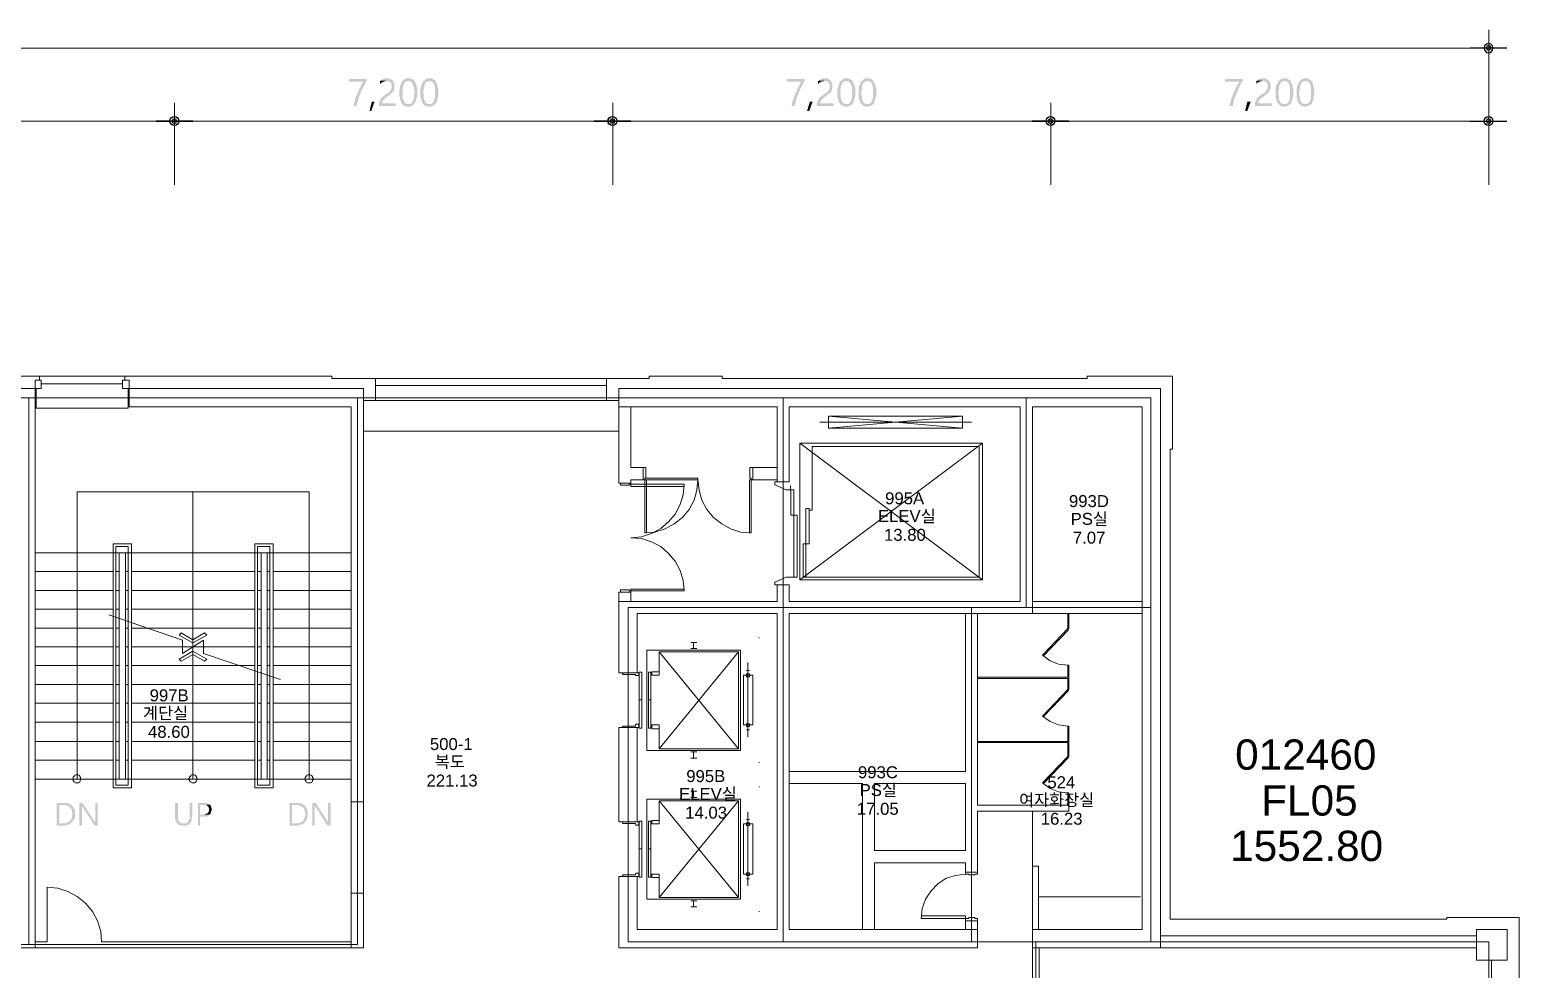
# Model space of a CAD drawing. Header units: millimetres. Extents: x -750 to 90970, y 12592 to 66109.
# Drawn here: x 66490 to 90970, y 28062 to 43513 of the extents above; entities that cross this region are included whole.
import ezdxf

# ---------------------------------------------------------------- set-up
doc = ezdxf.new("R2010")
doc.units = ezdxf.units.MM
for name, color, linetype in [('PDF_문자', 7, 'Continuous'), ('PDF_솔리드 채우기', 7, 'Continuous'), ('PDF_형상', 7, 'Continuous')]:
    doc.layers.add(name, color=color, linetype=linetype)
doc.styles.add('PDF 맑은고딕', font='Arial.ttf')

msp = doc.modelspace()

# ---------------------------------------------------------------- hatches: boundary and pattern name
at = {"layer": 'PDF_솔리드 채우기', "transparency": 33554559}
for points in [[(72028, 42703), (71737, 42703), (71737, 42658), (71974, 42658), (71974, 42658), (71965, 42648), (71955, 42639), (71946, 42621), (71946, 42612), (71937, 42603), (71928, 42585), (71928, 42576), (71919, 42567), (71910, 42557), (71910, 42548), (71901, 42530), (71901, 42521), (71892, 42512), (71892, 42503), (71892, 42503), (71883, 42485), (71874, 42476), (71874, 42466), (71864, 42448), (71864, 42439), (71855, 42430), (71855, 42412), (71846, 42403), (71846, 42394), (71846, 42385), (71837, 42366), (71837, 42366), (71837, 42348), (71828, 42339), (71828, 42330), (71819, 42312), (71819, 42303), (71819, 42293), (71819, 42275), (71810, 42266), (71810, 42257), (71864, 42257), (71864, 42266), (71864, 42275), (71864, 42284), (71874, 42293), (71874, 42303), (71874, 42321), (71874, 42330), (71883, 42339), (71883, 42357), (71892, 42366), (71892, 42375), (71892, 42394), (71901, 42403), (71901, 42421), (71910, 42430), (71910, 42439), (71919, 42448), (71919, 42457), (71928, 42466), (71928, 42485), (71937, 42494), (71937, 42503), (71946, 42512), (71946, 42521), (71955, 42539), (71955, 42548), (71965, 42557), (71974, 42567), (71974, 42585), (71983, 42594), (71992, 42603), (71992, 42612), (72001, 42630), (72010, 42639), (72010, 42648), (72019, 42667), (72028, 42676)], [(72356, 42712), (72356, 42712), (72347, 42712), (72329, 42712), (72320, 42712), (72310, 42703), (72292, 42703), (72283, 42694), (72274, 42694), (72265, 42685), (72256, 42676), (72356, 42676), (72365, 42676), (72374, 42667), (72383, 42667), (72401, 42658), (72411, 42658), (72420, 42648), (72420, 42639), (72429, 42630), (72438, 42621), (72438, 42612), (72438, 42603), (72438, 42585), (72438, 42576), (72438, 42557), (72438, 42548), (72429, 42539), (72429, 42530), (72420, 42521), (72420, 42512), (72411, 42503), (72401, 42494), (72392, 42485), (72383, 42476), (72374, 42466), (72365, 42466), (72347, 42457), (72338, 42448), (72329, 42439), (72320, 42430), (72301, 42421), (72292, 42412), (72283, 42403), (72283, 42403), (72274, 42394), (72265, 42385), (72256, 42375), (72247, 42357), (72247, 42348), (72238, 42339), (72238, 42339), (72238, 42330), (72228, 42321), (72228, 42303), (72228, 42293), (72228, 42275), (72228, 42257), (72502, 42257), (72502, 42303), (72283, 42303), (72283, 42303), (72283, 42321), (72283, 42330), (72292, 42339), (72292, 42348), (72301, 42357), (72310, 42366), (72320, 42375), (72320, 42375), (72329, 42385), (72329, 42385), (72338, 42394), (72347, 42403), (72365, 42412), (72374, 42421), (72392, 42430), (72401, 42439), (72411, 42448), (72420, 42457), (72429, 42466), (72438, 42466), (72447, 42476), (72456, 42485), (72456, 42494), (72465, 42503), (72465, 42503), (72474, 42521), (72474, 42530), (72483, 42539), (72483, 42548), (72483, 42567), (72483, 42576), (72483, 42594), (72483, 42594), (72483, 42603), (72483, 42621), (72483, 42630), (72474, 42639), (72474, 42648), (72465, 42658), (72465, 42667), (72456, 42676), (72447, 42685), (72438, 42685), (72429, 42694), (72420, 42703), (72411, 42703), (72401, 42712), (72383, 42712), (72374, 42712)], [(72256, 42676), (72247, 42667), (72247, 42621), (72247, 42621), (72256, 42630), (72265, 42639), (72274, 42648), (72283, 42648), (72301, 42658), (72301, 42658), (72320, 42667), (72329, 42667), (72338, 42667), (72356, 42676)], [(72620, 42676), (72611, 42667), (72602, 42648), (72602, 42648), (72602, 42639), (72593, 42630), (72593, 42621), (72583, 42612), (72583, 42603), (72583, 42594), (72574, 42585), (72574, 42567), (72574, 42557), (72574, 42548), (72565, 42530), (72565, 42512), (72565, 42503), (72565, 42485), (72565, 42476), (72565, 42457), (72565, 42448), (72565, 42430), (72565, 42421), (72574, 42403), (72574, 42394), (72574, 42375), (72574, 42366), (72583, 42357), (72583, 42348), (72593, 42330), (72593, 42321), (72602, 42312), (72602, 42303), (72602, 42303), (72611, 42293), (72620, 42284), (72629, 42275), (72638, 42266), (72647, 42257), (72656, 42257), (72675, 42257), (72684, 42248), (72693, 42248), (72711, 42248), (72711, 42248), (72720, 42248), (72729, 42248), (72747, 42257), (72756, 42257), (72766, 42257), (72775, 42266), (72784, 42275), (72793, 42284), (72802, 42284), (72711, 42293), (72711, 42293), (72702, 42293), (72693, 42293), (72684, 42293), (72675, 42303), (72665, 42303), (72656, 42312), (72656, 42312), (72647, 42321), (72647, 42330), (72638, 42339), (72638, 42348), (72629, 42357), (72629, 42366), (72620, 42385), (72620, 42394), (72620, 42412), (72620, 42421), (72620, 42439), (72620, 42457), (72620, 42476), (72620, 42485), (72620, 42503), (72620, 42521), (72620, 42530), (72620, 42548), (72620, 42567), (72629, 42576), (72629, 42585), (72629, 42603), (72638, 42612), (72638, 42621), (72647, 42630), (72647, 42639), (72656, 42648), (72656, 42648), (72665, 42658), (72675, 42658), (72684, 42667), (72693, 42667), (72693, 42667), (72702, 42667), (72711, 42676)], [(72720, 42712), (72711, 42712), (72702, 42712), (72693, 42712), (72675, 42712), (72665, 42703), (72656, 42703), (72647, 42694), (72638, 42685), (72629, 42676), (72620, 42676), (72711, 42676), (72711, 42676), (72720, 42667), (72729, 42667), (72738, 42667), (72747, 42667), (72756, 42658), (72756, 42658), (72766, 42648), (72775, 42639), (72775, 42639), (72784, 42630), (72784, 42621), (72793, 42603), (72793, 42594), (72793, 42585), (72802, 42576), (72802, 42557), (72802, 42539), (72802, 42530), (72811, 42512), (72811, 42494), (72811, 42476), (72811, 42466), (72811, 42448), (72802, 42430), (72802, 42412), (72802, 42403), (72802, 42385), (72802, 42375), (72793, 42366), (72793, 42348), (72784, 42339), (72784, 42330), (72775, 42321), (72775, 42321), (72766, 42312), (72756, 42303), (72756, 42303), (72747, 42293), (72738, 42293), (72729, 42293), (72720, 42293), (72711, 42293), (72802, 42284), (72811, 42293), (72820, 42312), (72820, 42312), (72829, 42321), (72829, 42330), (72838, 42339), (72838, 42348), (72838, 42366), (72847, 42375), (72847, 42385), (72847, 42394), (72857, 42412), (72857, 42421), (72857, 42439), (72857, 42448), (72857, 42466), (72857, 42485), (72857, 42494), (72857, 42512), (72857, 42530), (72857, 42548), (72857, 42557), (72847, 42576), (72847, 42585), (72847, 42594), (72838, 42612), (72838, 42621), (72838, 42630), (72829, 42639), (72829, 42648), (72820, 42658), (72811, 42667), (72811, 42676), (72802, 42685), (72793, 42685), (72784, 42694), (72784, 42694), (72775, 42703), (72766, 42703), (72756, 42712), (72747, 42712), (72738, 42712), (72729, 42712)], [(72966, 42676), (72957, 42667), (72948, 42648), (72948, 42648), (72948, 42639), (72938, 42630), (72938, 42621), (72929, 42612), (72929, 42603), (72920, 42594), (72920, 42585), (72920, 42567), (72920, 42557), (72911, 42548), (72911, 42530), (72911, 42512), (72911, 42503), (72911, 42485), (72911, 42476), (72911, 42457), (72911, 42448), (72911, 42430), (72911, 42421), (72911, 42403), (72920, 42394), (72920, 42375), (72920, 42366), (72929, 42357), (72929, 42348), (72929, 42330), (72938, 42321), (72938, 42312), (72948, 42303), (72948, 42303), (72957, 42293), (72966, 42284), (72975, 42275), (72984, 42266), (72993, 42257), (73002, 42257), (73011, 42257), (73030, 42248), (73039, 42248), (73048, 42248), (73057, 42248), (73066, 42248), (73075, 42248), (73093, 42257), (73102, 42257), (73111, 42257), (73121, 42266), (73130, 42275), (73139, 42284), (73148, 42284), (73057, 42293), (73048, 42293), (73048, 42293), (73039, 42293), (73030, 42293), (73020, 42303), (73011, 42303), (73002, 42312), (73002, 42312), (72993, 42321), (72984, 42330), (72984, 42339), (72975, 42348), (72975, 42357), (72975, 42366), (72966, 42385), (72966, 42394), (72966, 42412), (72966, 42421), (72966, 42439), (72957, 42457), (72957, 42476), (72957, 42485), (72957, 42503), (72966, 42521), (72966, 42530), (72966, 42548), (72966, 42567), (72966, 42576), (72975, 42585), (72975, 42603), (72984, 42612), (72984, 42621), (72993, 42630), (72993, 42639), (73002, 42648), (73002, 42648), (73011, 42658), (73020, 42658), (73030, 42667), (73030, 42667), (73039, 42667), (73048, 42667), (73057, 42676)], [(73066, 42712), (73057, 42712), (73048, 42712), (73039, 42712), (73020, 42712), (73011, 42703), (73002, 42703), (72993, 42694), (72984, 42685), (72975, 42676), (72966, 42676), (73057, 42676), (73057, 42676), (73066, 42667), (73075, 42667), (73084, 42667), (73093, 42667), (73102, 42658), (73102, 42658), (73111, 42648), (73121, 42639), (73121, 42639), (73130, 42630), (73130, 42621), (73139, 42603), (73139, 42594), (73139, 42585), (73148, 42576), (73148, 42557), (73148, 42539), (73148, 42530), (73148, 42512), (73148, 42494), (73157, 42476), (73148, 42466), (73148, 42448), (73148, 42430), (73148, 42412), (73148, 42403), (73148, 42385), (73139, 42375), (73139, 42366), (73139, 42348), (73130, 42339), (73130, 42330), (73121, 42321), (73121, 42321), (73111, 42312), (73102, 42303), (73093, 42303), (73093, 42293), (73084, 42293), (73075, 42293), (73066, 42293), (73057, 42293), (73148, 42284), (73157, 42293), (73166, 42312), (73166, 42312), (73175, 42321), (73175, 42330), (73184, 42339), (73184, 42348), (73184, 42366), (73193, 42375), (73193, 42385), (73193, 42394), (73193, 42412), (73202, 42421), (73202, 42439), (73202, 42448), (73202, 42466), (73202, 42485), (73202, 42494), (73202, 42512), (73202, 42530), (73202, 42548), (73193, 42557), (73193, 42576), (73193, 42585), (73193, 42594), (73184, 42612), (73184, 42621), (73175, 42630), (73175, 42639), (73166, 42648), (73166, 42658), (73157, 42667), (73157, 42676), (73148, 42685), (73139, 42685), (73130, 42694), (73130, 42694), (73121, 42703), (73111, 42703), (73102, 42712), (73093, 42712), (73084, 42712), (73075, 42712)], [(79228, 42703), (78937, 42703), (78937, 42658), (79165, 42658), (79165, 42658), (79165, 42648), (79155, 42639), (79146, 42621), (79146, 42612), (79137, 42603), (79128, 42585), (79128, 42576), (79119, 42567), (79110, 42557), (79110, 42548), (79101, 42530), (79101, 42521), (79092, 42512), (79092, 42503), (79092, 42503), (79083, 42485), (79074, 42476), (79074, 42466), (79064, 42448), (79064, 42439), (79055, 42430), (79055, 42412), (79046, 42403), (79046, 42394), (79037, 42385), (79037, 42366), (79037, 42366), (79028, 42348), (79028, 42339), (79028, 42330), (79019, 42312), (79019, 42303), (79019, 42293), (79010, 42275), (79010, 42266), (79010, 42257), (79064, 42257), (79064, 42266), (79064, 42275), (79064, 42284), (79074, 42293), (79074, 42303), (79074, 42321), (79074, 42330), (79083, 42339), (79083, 42357), (79083, 42366), (79092, 42375), (79092, 42394), (79101, 42403), (79101, 42421), (79110, 42430), (79110, 42439), (79119, 42448), (79119, 42457), (79128, 42466), (79128, 42485), (79137, 42494), (79137, 42503), (79146, 42512), (79146, 42521), (79155, 42539), (79155, 42548), (79165, 42557), (79174, 42567), (79174, 42585), (79183, 42594), (79183, 42603), (79192, 42612), (79201, 42630), (79210, 42639), (79210, 42648), (79219, 42667), (79228, 42676)], [(79556, 42712), (79556, 42712), (79547, 42712), (79529, 42712), (79520, 42712), (79510, 42703), (79492, 42703), (79483, 42694), (79474, 42694), (79465, 42685), (79456, 42676), (79556, 42676), (79565, 42676), (79574, 42667), (79583, 42667), (79601, 42658), (79611, 42658), (79620, 42648), (79620, 42639), (79629, 42630), (79629, 42621), (79638, 42612), (79638, 42603), (79638, 42585), (79638, 42576), (79638, 42557), (79638, 42548), (79629, 42539), (79629, 42530), (79620, 42521), (79620, 42512), (79611, 42503), (79601, 42494), (79592, 42485), (79583, 42476), (79574, 42466), (79565, 42466), (79547, 42457), (79538, 42448), (79529, 42439), (79510, 42430), (79501, 42421), (79492, 42412), (79483, 42403), (79483, 42403), (79474, 42394), (79465, 42385), (79456, 42375), (79447, 42357), (79447, 42348), (79438, 42339), (79438, 42339), (79438, 42330), (79428, 42321), (79428, 42303), (79428, 42293), (79428, 42275), (79428, 42257), (79702, 42257), (79702, 42303), (79483, 42303), (79483, 42303), (79483, 42321), (79483, 42330), (79492, 42339), (79492, 42348), (79501, 42357), (79510, 42366), (79520, 42375), (79520, 42375), (79520, 42385), (79529, 42385), (79538, 42394), (79547, 42403), (79565, 42412), (79574, 42421), (79583, 42430), (79592, 42439), (79611, 42448), (79620, 42457), (79629, 42466), (79638, 42466), (79647, 42476), (79656, 42485), (79656, 42494), (79665, 42503), (79665, 42503), (79674, 42521), (79674, 42530), (79683, 42539), (79683, 42548), (79683, 42567), (79683, 42576), (79683, 42594), (79683, 42594), (79683, 42603), (79683, 42621), (79683, 42630), (79674, 42639), (79674, 42648), (79665, 42658), (79656, 42667), (79656, 42676), (79647, 42685), (79638, 42685), (79629, 42694), (79620, 42703), (79611, 42703), (79601, 42712), (79583, 42712), (79574, 42712)], [(79456, 42676), (79447, 42667), (79447, 42621), (79447, 42621), (79456, 42630), (79465, 42639), (79474, 42648), (79483, 42648), (79492, 42658), (79501, 42658), (79520, 42667), (79529, 42667), (79538, 42667), (79556, 42676)], [(79820, 42676), (79811, 42667), (79802, 42648), (79802, 42648), (79802, 42639), (79793, 42630), (79793, 42621), (79783, 42612), (79783, 42603), (79783, 42594), (79774, 42585), (79774, 42567), (79774, 42557), (79765, 42548), (79765, 42530), (79765, 42512), (79765, 42503), (79765, 42485), (79765, 42476), (79765, 42457), (79765, 42448), (79765, 42430), (79765, 42421), (79765, 42403), (79774, 42394), (79774, 42375), (79774, 42366), (79783, 42357), (79783, 42348), (79783, 42330), (79793, 42321), (79793, 42312), (79802, 42303), (79802, 42303), (79811, 42293), (79820, 42284), (79829, 42275), (79838, 42266), (79847, 42257), (79856, 42257), (79865, 42257), (79884, 42248), (79893, 42248), (79902, 42248), (79911, 42248), (79920, 42248), (79929, 42248), (79947, 42257), (79956, 42257), (79966, 42257), (79975, 42266), (79984, 42275), (79993, 42284), (80002, 42284), (79911, 42293), (79911, 42293), (79902, 42293), (79893, 42293), (79884, 42293), (79875, 42303), (79865, 42303), (79856, 42312), (79856, 42312), (79847, 42321), (79847, 42330), (79838, 42339), (79829, 42348), (79829, 42357), (79829, 42366), (79820, 42385), (79820, 42394), (79820, 42412), (79820, 42421), (79820, 42439), (79811, 42457), (79811, 42476), (79811, 42485), (79820, 42503), (79820, 42521), (79820, 42530), (79820, 42548), (79820, 42567), (79820, 42576), (79829, 42585), (79829, 42603), (79838, 42612), (79838, 42621), (79847, 42630), (79847, 42639), (79856, 42648), (79856, 42648), (79865, 42658), (79875, 42658), (79884, 42667), (79893, 42667), (79893, 42667), (79902, 42667), (79911, 42676)], [(79920, 42712), (79911, 42712), (79902, 42712), (79893, 42712), (79875, 42712), (79865, 42703), (79856, 42703), (79847, 42694), (79838, 42685), (79829, 42676), (79820, 42676), (79911, 42676), (79911, 42676), (79920, 42667), (79929, 42667), (79938, 42667), (79947, 42667), (79956, 42658), (79956, 42658), (79966, 42648), (79975, 42639), (79975, 42639), (79984, 42630), (79984, 42621), (79993, 42603), (79993, 42594), (79993, 42585), (80002, 42576), (80002, 42557), (80002, 42539), (80002, 42530), (80002, 42512), (80011, 42494), (80011, 42476), (80011, 42466), (80002, 42448), (80002, 42430), (80002, 42412), (80002, 42403), (80002, 42385), (79993, 42375), (79993, 42366), (79993, 42348), (79984, 42339), (79984, 42330), (79975, 42321), (79975, 42321), (79966, 42312), (79956, 42303), (79956, 42303), (79947, 42293), (79938, 42293), (79929, 42293), (79920, 42293), (79911, 42293), (80002, 42284), (80011, 42293), (80020, 42312), (80020, 42312), (80029, 42321), (80029, 42330), (80038, 42339), (80038, 42348), (80038, 42366), (80047, 42375), (80047, 42385), (80047, 42394), (80047, 42412), (80057, 42421), (80057, 42439), (80057, 42448), (80057, 42466), (80057, 42485), (80057, 42494), (80057, 42512), (80057, 42530), (80057, 42548), (80047, 42557), (80047, 42576), (80047, 42585), (80047, 42594), (80038, 42612), (80038, 42621), (80029, 42630), (80029, 42639), (80020, 42648), (80020, 42658), (80011, 42667), (80011, 42676), (80002, 42685), (79993, 42685), (79984, 42694), (79984, 42694), (79975, 42703), (79966, 42703), (79956, 42712), (79947, 42712), (79938, 42712), (79929, 42712)], [(80166, 42676), (80157, 42667), (80148, 42648), (80148, 42648), (80148, 42639), (80138, 42630), (80138, 42621), (80129, 42612), (80129, 42603), (80120, 42594), (80120, 42585), (80120, 42567), (80120, 42557), (80111, 42548), (80111, 42530), (80111, 42512), (80111, 42503), (80111, 42485), (80111, 42476), (80111, 42457), (80111, 42448), (80111, 42430), (80111, 42421), (80111, 42403), (80120, 42394), (80120, 42375), (80120, 42366), (80129, 42357), (80129, 42348), (80129, 42330), (80138, 42321), (80138, 42312), (80148, 42303), (80148, 42303), (80157, 42293), (80166, 42284), (80175, 42275), (80184, 42266), (80193, 42257), (80202, 42257), (80211, 42257), (80230, 42248), (80239, 42248), (80248, 42248), (80248, 42248), (80266, 42248), (80275, 42248), (80284, 42257), (80302, 42257), (80311, 42257), (80321, 42266), (80330, 42275), (80339, 42284), (80348, 42284), (80257, 42293), (80248, 42293), (80239, 42293), (80230, 42293), (80230, 42293), (80220, 42303), (80211, 42303), (80202, 42312), (80202, 42312), (80193, 42321), (80184, 42330), (80184, 42339), (80175, 42348), (80175, 42357), (80175, 42366), (80166, 42385), (80166, 42394), (80166, 42412), (80166, 42421), (80157, 42439), (80157, 42457), (80157, 42476), (80157, 42485), (80157, 42503), (80157, 42521), (80166, 42530), (80166, 42548), (80166, 42567), (80166, 42576), (80175, 42585), (80175, 42603), (80175, 42612), (80184, 42621), (80184, 42630), (80193, 42639), (80202, 42648), (80202, 42648), (80211, 42658), (80220, 42658), (80230, 42667), (80230, 42667), (80239, 42667), (80248, 42667), (80257, 42676)], [(80257, 42712), (80257, 42712), (80248, 42712), (80239, 42712), (80220, 42712), (80211, 42703), (80202, 42703), (80193, 42694), (80184, 42685), (80175, 42676), (80166, 42676), (80257, 42676), (80257, 42676), (80266, 42667), (80275, 42667), (80284, 42667), (80293, 42667), (80302, 42658), (80302, 42658), (80311, 42648), (80321, 42639), (80321, 42639), (80330, 42630), (80330, 42621), (80339, 42603), (80339, 42594), (80339, 42585), (80348, 42576), (80348, 42557), (80348, 42539), (80348, 42530), (80348, 42512), (80348, 42494), (80348, 42476), (80348, 42466), (80348, 42448), (80348, 42430), (80348, 42412), (80348, 42403), (80348, 42385), (80339, 42375), (80339, 42366), (80339, 42348), (80330, 42339), (80330, 42330), (80321, 42321), (80311, 42321), (80311, 42312), (80302, 42303), (80293, 42303), (80293, 42293), (80284, 42293), (80275, 42293), (80266, 42293), (80257, 42293), (80348, 42284), (80357, 42293), (80366, 42312), (80366, 42312), (80366, 42321), (80375, 42330), (80375, 42339), (80384, 42348), (80384, 42366), (80393, 42375), (80393, 42385), (80393, 42394), (80393, 42412), (80402, 42421), (80402, 42439), (80402, 42448), (80402, 42466), (80402, 42485), (80402, 42494), (80402, 42512), (80402, 42530), (80402, 42548), (80393, 42557), (80393, 42576), (80393, 42585), (80393, 42594), (80384, 42612), (80384, 42621), (80375, 42630), (80375, 42639), (80366, 42648), (80366, 42658), (80357, 42667), (80348, 42676), (80348, 42685), (80339, 42685), (80330, 42694), (80321, 42694), (80321, 42703), (80311, 42703), (80302, 42712), (80293, 42712), (80284, 42712), (80275, 42712)], [(86428, 42703), (86137, 42703), (86137, 42658), (86365, 42658), (86365, 42658), (86365, 42648), (86355, 42639), (86346, 42621), (86337, 42612), (86337, 42603), (86328, 42585), (86328, 42576), (86319, 42567), (86310, 42557), (86310, 42548), (86301, 42530), (86301, 42521), (86292, 42512), (86292, 42503), (86283, 42503), (86283, 42485), (86274, 42476), (86274, 42466), (86264, 42448), (86264, 42439), (86255, 42430), (86255, 42412), (86246, 42403), (86246, 42394), (86237, 42385), (86237, 42366), (86237, 42366), (86228, 42348), (86228, 42339), (86228, 42330), (86219, 42312), (86219, 42303), (86219, 42293), (86210, 42275), (86210, 42266), (86210, 42257), (86264, 42257), (86264, 42266), (86264, 42275), (86264, 42284), (86264, 42293), (86274, 42303), (86274, 42321), (86274, 42330), (86283, 42339), (86283, 42357), (86283, 42366), (86292, 42375), (86292, 42394), (86301, 42403), (86301, 42421), (86310, 42430), (86310, 42439), (86319, 42448), (86319, 42457), (86328, 42466), (86328, 42485), (86337, 42494), (86337, 42503), (86346, 42512), (86346, 42521), (86355, 42539), (86355, 42548), (86365, 42557), (86365, 42567), (86374, 42585), (86383, 42594), (86383, 42603), (86392, 42612), (86401, 42630), (86401, 42639), (86410, 42648), (86419, 42667), (86428, 42676)], [(86756, 42712), (86756, 42712), (86747, 42712), (86729, 42712), (86720, 42712), (86701, 42703), (86692, 42703), (86683, 42694), (86674, 42694), (86665, 42685), (86656, 42676), (86756, 42676), (86765, 42676), (86774, 42667), (86783, 42667), (86792, 42658), (86811, 42658), (86820, 42648), (86820, 42639), (86829, 42630), (86829, 42621), (86838, 42612), (86838, 42603), (86838, 42585), (86838, 42576), (86838, 42557), (86838, 42548), (86829, 42539), (86829, 42530), (86820, 42521), (86811, 42512), (86811, 42503), (86801, 42494), (86792, 42485), (86783, 42476), (86774, 42466), (86765, 42466), (86747, 42457), (86738, 42448), (86729, 42439), (86710, 42430), (86701, 42421), (86692, 42412), (86683, 42403), (86683, 42403), (86674, 42394), (86665, 42385), (86656, 42375), (86647, 42357), (86647, 42348), (86638, 42339), (86638, 42339), (86638, 42330), (86629, 42321), (86629, 42303), (86629, 42293), (86629, 42275), (86629, 42257), (86902, 42257), (86902, 42303), (86683, 42303), (86683, 42303), (86683, 42321), (86683, 42330), (86683, 42339), (86692, 42348), (86701, 42357), (86701, 42366), (86720, 42375), (86720, 42375), (86720, 42385), (86729, 42385), (86738, 42394), (86747, 42403), (86765, 42412), (86774, 42421), (86783, 42430), (86792, 42439), (86811, 42448), (86820, 42457), (86829, 42466), (86838, 42466), (86847, 42476), (86856, 42485), (86856, 42494), (86865, 42503), (86865, 42503), (86874, 42521), (86874, 42530), (86883, 42539), (86883, 42548), (86883, 42567), (86883, 42576), (86883, 42594), (86883, 42594), (86883, 42603), (86883, 42621), (86883, 42630), (86874, 42639), (86874, 42648), (86865, 42658), (86856, 42667), (86847, 42676), (86847, 42685), (86838, 42685), (86829, 42694), (86820, 42703), (86811, 42703), (86801, 42712), (86783, 42712), (86774, 42712)], [(86656, 42676), (86647, 42667), (86647, 42621), (86647, 42621), (86656, 42630), (86665, 42639), (86674, 42648), (86683, 42648), (86692, 42658), (86701, 42658), (86720, 42667), (86729, 42667), (86738, 42667), (86756, 42676)], [(87020, 42676), (87011, 42667), (87002, 42648), (87002, 42648), (87002, 42639), (86993, 42630), (86993, 42621), (86983, 42612), (86983, 42603), (86974, 42594), (86974, 42585), (86974, 42567), (86974, 42557), (86965, 42548), (86965, 42530), (86965, 42512), (86965, 42503), (86965, 42485), (86965, 42476), (86965, 42457), (86965, 42448), (86965, 42430), (86965, 42421), (86965, 42403), (86974, 42394), (86974, 42375), (86974, 42366), (86983, 42357), (86983, 42348), (86983, 42330), (86993, 42321), (86993, 42312), (87002, 42303), (87002, 42303), (87011, 42293), (87020, 42284), (87029, 42275), (87038, 42266), (87047, 42257), (87056, 42257), (87065, 42257), (87084, 42248), (87093, 42248), (87102, 42248), (87102, 42248), (87120, 42248), (87129, 42248), (87147, 42257), (87156, 42257), (87166, 42257), (87175, 42266), (87184, 42275), (87193, 42284), (87202, 42284), (87111, 42293), (87102, 42293), (87093, 42293), (87093, 42293), (87084, 42293), (87075, 42303), (87065, 42303), (87056, 42312), (87056, 42312), (87047, 42321), (87038, 42330), (87038, 42339), (87029, 42348), (87029, 42357), (87029, 42366), (87020, 42385), (87020, 42394), (87020, 42412), (87020, 42421), (87011, 42439), (87011, 42457), (87011, 42476), (87011, 42485), (87011, 42503), (87020, 42521), (87020, 42530), (87020, 42548), (87020, 42567), (87020, 42576), (87029, 42585), (87029, 42603), (87038, 42612), (87038, 42621), (87047, 42630), (87047, 42639), (87056, 42648), (87056, 42648), (87065, 42658), (87075, 42658), (87084, 42667), (87084, 42667), (87093, 42667), (87102, 42667), (87111, 42676)], [(87111, 42712), (87111, 42712), (87102, 42712), (87093, 42712), (87075, 42712), (87065, 42703), (87056, 42703), (87047, 42694), (87038, 42685), (87029, 42676), (87020, 42676), (87111, 42676), (87111, 42676), (87120, 42667), (87129, 42667), (87138, 42667), (87147, 42667), (87156, 42658), (87156, 42658), (87166, 42648), (87175, 42639), (87175, 42639), (87184, 42630), (87184, 42621), (87193, 42603), (87193, 42594), (87193, 42585), (87202, 42576), (87202, 42557), (87202, 42539), (87202, 42530), (87202, 42512), (87202, 42494), (87202, 42476), (87202, 42466), (87202, 42448), (87202, 42430), (87202, 42412), (87202, 42403), (87202, 42385), (87193, 42375), (87193, 42366), (87193, 42348), (87184, 42339), (87184, 42330), (87175, 42321), (87175, 42321), (87166, 42312), (87156, 42303), (87147, 42303), (87147, 42293), (87138, 42293), (87129, 42293), (87120, 42293), (87111, 42293), (87202, 42284), (87211, 42293), (87220, 42312), (87220, 42312), (87229, 42321), (87229, 42330), (87229, 42339), (87238, 42348), (87238, 42366), (87247, 42375), (87247, 42385), (87247, 42394), (87247, 42412), (87257, 42421), (87257, 42439), (87257, 42448), (87257, 42466), (87257, 42485), (87257, 42494), (87257, 42512), (87257, 42530), (87257, 42548), (87247, 42557), (87247, 42576), (87247, 42585), (87247, 42594), (87238, 42612), (87238, 42621), (87229, 42630), (87229, 42639), (87220, 42648), (87220, 42658), (87211, 42667), (87211, 42676), (87202, 42685), (87193, 42685), (87184, 42694), (87175, 42694), (87175, 42703), (87166, 42703), (87156, 42712), (87147, 42712), (87138, 42712), (87129, 42712)], [(87366, 42676), (87357, 42667), (87348, 42648), (87348, 42648), (87338, 42639), (87338, 42630), (87338, 42621), (87329, 42612), (87329, 42603), (87320, 42594), (87320, 42585), (87320, 42567), (87311, 42557), (87311, 42548), (87311, 42530), (87311, 42512), (87311, 42503), (87311, 42485), (87311, 42476), (87311, 42457), (87311, 42448), (87311, 42430), (87311, 42421), (87311, 42403), (87320, 42394), (87320, 42375), (87320, 42366), (87320, 42357), (87329, 42348), (87329, 42330), (87338, 42321), (87338, 42312), (87348, 42303), (87348, 42303), (87357, 42293), (87366, 42284), (87375, 42275), (87384, 42266), (87393, 42257), (87402, 42257), (87411, 42257), (87430, 42248), (87439, 42248), (87448, 42248), (87448, 42248), (87466, 42248), (87475, 42248), (87484, 42257), (87502, 42257), (87511, 42257), (87521, 42266), (87530, 42275), (87539, 42284), (87548, 42284), (87457, 42293), (87448, 42293), (87439, 42293), (87430, 42293), (87430, 42293), (87420, 42303), (87411, 42303), (87402, 42312), (87402, 42312), (87393, 42321), (87384, 42330), (87384, 42339), (87375, 42348), (87375, 42357), (87366, 42366), (87366, 42385), (87366, 42394), (87366, 42412), (87357, 42421), (87357, 42439), (87357, 42457), (87357, 42476), (87357, 42485), (87357, 42503), (87357, 42521), (87366, 42530), (87366, 42548), (87366, 42567), (87366, 42576), (87375, 42585), (87375, 42603), (87375, 42612), (87384, 42621), (87384, 42630), (87393, 42639), (87402, 42648), (87402, 42648), (87411, 42658), (87420, 42658), (87420, 42667), (87430, 42667), (87439, 42667), (87448, 42667), (87457, 42676)], [(87457, 42712), (87457, 42712), (87448, 42712), (87430, 42712), (87420, 42712), (87411, 42703), (87402, 42703), (87393, 42694), (87384, 42685), (87375, 42676), (87366, 42676), (87457, 42676), (87457, 42676), (87466, 42667), (87475, 42667), (87484, 42667), (87493, 42667), (87493, 42658), (87502, 42658), (87511, 42648), (87511, 42639), (87521, 42639), (87530, 42630), (87530, 42621), (87530, 42603), (87539, 42594), (87539, 42585), (87548, 42576), (87548, 42557), (87548, 42539), (87548, 42530), (87548, 42512), (87548, 42494), (87548, 42476), (87548, 42466), (87548, 42448), (87548, 42430), (87548, 42412), (87548, 42403), (87548, 42385), (87539, 42375), (87539, 42366), (87539, 42348), (87530, 42339), (87530, 42330), (87521, 42321), (87511, 42321), (87511, 42312), (87502, 42303), (87493, 42303), (87493, 42293), (87484, 42293), (87475, 42293), (87466, 42293), (87457, 42293), (87548, 42284), (87557, 42293), (87566, 42312), (87566, 42312), (87566, 42321), (87575, 42330), (87575, 42339), (87584, 42348), (87584, 42366), (87593, 42375), (87593, 42385), (87593, 42394), (87593, 42412), (87593, 42421), (87602, 42439), (87602, 42448), (87602, 42466), (87602, 42485), (87602, 42494), (87602, 42512), (87602, 42530), (87593, 42548), (87593, 42557), (87593, 42576), (87593, 42585), (87584, 42594), (87584, 42612), (87584, 42621), (87575, 42630), (87575, 42639), (87566, 42648), (87566, 42658), (87557, 42667), (87548, 42676), (87548, 42685), (87539, 42685), (87530, 42694), (87521, 42694), (87511, 42703), (87511, 42703), (87502, 42712), (87493, 42712), (87484, 42712), (87466, 42712)], [(67040, 30797), (66931, 30797), (66931, 30424), (67031, 30424), (67040, 30424), (67049, 30424), (67058, 30424), (67067, 30424), (67077, 30424), (67095, 30433), (67104, 30433), (67113, 30433), (67122, 30442), (67131, 30442), (67140, 30451), (67149, 30451), (67158, 30460), (66976, 30460), (66976, 30761), (67031, 30761), (67168, 30770), (67158, 30770), (67158, 30770), (67149, 30779), (67140, 30779), (67131, 30788), (67122, 30788), (67113, 30788), (67104, 30788), (67095, 30797), (67086, 30797), (67067, 30797), (67058, 30797), (67049, 30797)], [(67168, 30770), (67031, 30761), (67031, 30761), (67049, 30761), (67058, 30761), (67067, 30761), (67077, 30761), (67086, 30752), (67095, 30752), (67104, 30752), (67113, 30743), (67122, 30743), (67131, 30743), (67140, 30733), (67149, 30733), (67149, 30724), (67158, 30715), (67158, 30715), (67168, 30706), (67168, 30697), (67177, 30688), (67177, 30679), (67186, 30670), (67186, 30670), (67186, 30652), (67186, 30642), (67186, 30633), (67195, 30624), (67195, 30615), (67195, 30615), (67186, 30597), (67186, 30588), (67186, 30579), (67186, 30570), (67186, 30560), (67177, 30551), (67177, 30542), (67168, 30533), (67168, 30524), (67158, 30515), (67158, 30506), (67149, 30506), (67149, 30497), (67140, 30497), (67131, 30488), (67122, 30479), (67113, 30479), (67104, 30479), (67095, 30469), (67086, 30469), (67077, 30469), (67067, 30460), (67058, 30460), (67040, 30460), (67031, 30460), (66976, 30460), (67158, 30460), (67158, 30460), (67168, 30469), (67177, 30479), (67177, 30479), (67186, 30488), (67195, 30497), (67195, 30497), (67204, 30506), (67213, 30515), (67213, 30524), (67222, 30533), (67222, 30542), (67222, 30551), (67231, 30560), (67231, 30570), (67231, 30579), (67231, 30597), (67231, 30606), (67231, 30615), (67231, 30624), (67231, 30633), (67231, 30642), (67231, 30652), (67231, 30670), (67231, 30679), (67222, 30688), (67222, 30697), (67222, 30697), (67213, 30706), (67213, 30715), (67204, 30724), (67204, 30733), (67195, 30733), (67195, 30743), (67186, 30752), (67186, 30752), (67177, 30761)], [(67359, 30797), (67304, 30797), (67304, 30424), (67350, 30424), (67350, 30697), (67350, 30715), (67350, 30724), (67350, 30733), (67350, 30743), (67350, 30752), (67350, 30752)], [(67359, 30797), (67350, 30752), (67350, 30743), (67359, 30733), (67359, 30724), (67559, 30424), (67568, 30479), (67568, 30479), (67559, 30488), (67550, 30497)], [(67604, 30797), (67568, 30797), (67568, 30533), (67568, 30524), (67568, 30515), (67568, 30506), (67568, 30488), (67568, 30479), (67568, 30479), (67568, 30479), (67559, 30424), (67604, 30424)], [(68924, 30797), (68879, 30797), (68879, 30570), (68879, 30560), (68879, 30551), (68879, 30542), (68879, 30533), (68888, 30515), (68888, 30506), (68888, 30497), (68897, 30488), (68897, 30488), (68897, 30479), (68906, 30469), (68906, 30460), (68915, 30460), (69024, 30460), (69015, 30460), (69006, 30460), (68997, 30460), (68988, 30460), (68979, 30469), (68970, 30469), (68961, 30469), (68952, 30479), (68952, 30479), (68943, 30488), (68943, 30497), (68933, 30506), (68933, 30515), (68924, 30524), (68924, 30533), (68924, 30542), (68924, 30551), (68924, 30560), (68924, 30579)], [(69161, 30797), (69115, 30797), (69115, 30570), (69115, 30560), (69115, 30551), (69115, 30533), (69106, 30524), (69106, 30515), (69106, 30506), (69097, 30497), (69097, 30497), (69088, 30488), (69088, 30479), (69079, 30479), (69070, 30469), (69070, 30469), (69061, 30460), (69052, 30460), (69043, 30460), (69034, 30460), (69024, 30460), (68915, 30460), (68924, 30451), (68924, 30442), (68933, 30442), (68943, 30433), (68952, 30433), (68961, 30433), (68970, 30424), (68979, 30424), (68988, 30424), (68997, 30424), (69006, 30424), (69015, 30424), (69024, 30424), (69034, 30424), (69043, 30424), (69052, 30424), (69061, 30424), (69070, 30424), (69079, 30433), (69088, 30433), (69097, 30442), (69106, 30442), (69106, 30451), (69115, 30451), (69125, 30460), (69125, 30469), (69134, 30469), (69134, 30479), (69143, 30488), (69143, 30497), (69143, 30506), (69152, 30515), (69152, 30524), (69152, 30533), (69152, 30542), (69152, 30551), (69161, 30570), (69161, 30579)], [(69352, 30797), (69252, 30797), (69252, 30424), (69288, 30424), (69288, 30570), (69343, 30570), (69352, 30570), (69370, 30570), (69379, 30570), (69389, 30570), (69398, 30579), (69407, 30579), (69416, 30588), (69425, 30588), (69434, 30597), (69443, 30597), (69443, 30606), (69288, 30606), (69288, 30761), (69343, 30761), (69452, 30770), (69443, 30770), (69443, 30779), (69434, 30779), (69425, 30788), (69416, 30788), (69407, 30797), (69398, 30797), (69389, 30797), (69379, 30797), (69361, 30797)], [(69452, 30770), (69343, 30761), (69352, 30761), (69361, 30761), (69370, 30761), (69379, 30761), (69389, 30761), (69398, 30752), (69407, 30752), (69416, 30743), (69416, 30743), (69425, 30733), (69425, 30724), (69434, 30715), (69434, 30706), (69434, 30697), (69434, 30688), (69434, 30679), (69434, 30670), (69434, 30661), (69425, 30652), (69425, 30642), (69416, 30633), (69407, 30624), (69407, 30624), (69398, 30624), (69389, 30615), (69379, 30615), (69370, 30615), (69361, 30606), (69352, 30606), (69343, 30606), (69288, 30606), (69443, 30606), (69452, 30615), (69461, 30624), (69461, 30633), (69470, 30642), (69470, 30652), (69470, 30661), (69480, 30670), (69480, 30679), (69480, 30688), (69480, 30688), (69480, 30706), (69480, 30715), (69470, 30724), (69470, 30733), (69470, 30743), (69461, 30752), (69461, 30761)], [(70863, 30797), (70763, 30797), (70763, 30424), (70854, 30424), (70863, 30424), (70872, 30424), (70881, 30424), (70900, 30424), (70909, 30424), (70918, 30433), (70927, 30433), (70936, 30433), (70945, 30442), (70954, 30442), (70963, 30451), (70972, 30451), (70981, 30460), (70799, 30460), (70799, 30761), (70863, 30761), (70991, 30770), (70991, 30770), (70981, 30770), (70972, 30779), (70963, 30779), (70954, 30788), (70945, 30788), (70936, 30788), (70927, 30788), (70918, 30797), (70909, 30797), (70900, 30797), (70881, 30797), (70872, 30797)], [(70991, 30770), (70863, 30761), (70863, 30761), (70872, 30761), (70881, 30761), (70890, 30761), (70909, 30761), (70918, 30752), (70927, 30752), (70936, 30752), (70945, 30743), (70954, 30743), (70954, 30743), (70963, 30733), (70972, 30733), (70981, 30724), (70981, 30715), (70991, 30715), (70991, 30706), (71000, 30697), (71000, 30688), (71009, 30679), (71009, 30670), (71009, 30670), (71009, 30652), (71018, 30642), (71018, 30633), (71018, 30624), (71018, 30615), (71018, 30615), (71018, 30597), (71018, 30588), (71018, 30579), (71009, 30570), (71009, 30560), (71009, 30551), (71000, 30542), (71000, 30533), (70991, 30524), (70991, 30515), (70981, 30506), (70972, 30506), (70972, 30497), (70963, 30497), (70954, 30488), (70945, 30479), (70945, 30479), (70936, 30479), (70927, 30469), (70909, 30469), (70900, 30469), (70890, 30460), (70881, 30460), (70872, 30460), (70854, 30460), (70799, 30460), (70981, 30460), (70991, 30460), (71000, 30469), (71000, 30479), (71009, 30479), (71009, 30488), (71018, 30497), (71027, 30497), (71027, 30506), (71036, 30515), (71036, 30524), (71045, 30533), (71045, 30542), (71054, 30551), (71054, 30560), (71054, 30570), (71054, 30579), (71054, 30597), (71063, 30606), (71063, 30615), (71063, 30624), (71054, 30633), (71054, 30642), (71054, 30661), (71054, 30670), (71054, 30679), (71054, 30688), (71045, 30697), (71045, 30697), (71045, 30706), (71036, 30715), (71036, 30724), (71027, 30733), (71027, 30733), (71018, 30743), (71009, 30752), (71009, 30752), (71000, 30761)], [(71191, 30797), (71136, 30797), (71136, 30424), (71173, 30424), (71173, 30697), (71173, 30715), (71173, 30724), (71173, 30733), (71173, 30743), (71173, 30752), (71173, 30752)], [(71191, 30797), (71173, 30752), (71182, 30743), (71182, 30733), (71191, 30724), (71382, 30424), (71391, 30479), (71391, 30479), (71391, 30488), (71382, 30497)], [(71437, 30797), (71391, 30797), (71391, 30533), (71391, 30524), (71391, 30515), (71391, 30506), (71391, 30488), (71391, 30479), (71391, 30479), (71391, 30479), (71382, 30424), (71437, 30424)]]:
    msp.add_hatch(color=256, dxfattribs=at).paths.add_polyline_path(points)

# ---------------------------------------------------------------- linework, layer by layer
at = {"layer": 'PDF_솔리드 채우기', "lineweight": 5, "transparency": 33554559}
for points in [[(72156, 42330), (72101, 42175), (72110, 42330), (72074, 42175)], [(79356, 42330), (79301, 42175), (79310, 42330), (79265, 42175)], [(86556, 42330), (86501, 42175), (86501, 42330), (86465, 42175)]]:
    msp.add_solid(points, dxfattribs=at)
at = {"layer": 'PDF_솔리드 채우기', "transparency": 33554559}
msp.add_solid([(69352, 30570), (69343, 30570), (69343, 30570)], dxfattribs=at)
at = {"layer": 'PDF_형상', "lineweight": 5}
for points in [[(90470, 42312), (90470, 40965), (90470, 43513)], [(11424, 43213), (90324, 43213)], [(61824, 42011), (68724, 42011)], [(69024, 42011), (75924, 42011)], [(76224, 42011), (83124, 42011)], [(83424, 42011), (90324, 42011)], [(61925, 37314), (63700, 37314), (64410, 37314), (64410, 37615), (64410, 37815), (66649, 37815), (66649, 37751)], [(66649, 37815), (68050, 37815), (66649, 37815)], [(68050, 37751), (68050, 37815), (71455, 37815), (71455, 37779), (72174, 37779)], [(72174, 37415), (72174, 37779), (75970, 37779), (75970, 37415), (76170, 37415)], [(85236, 28886), (89778, 28886), (85236, 28886), (85236, 36614), (85272, 36614), (85272, 37815), (83870, 37815), (83870, 37779), (77872, 37779), (77872, 37815), (76670, 37815), (76670, 37779), (75970, 37779)], [(64410, 37615), (66576, 37615), (66576, 28412), (62771, 28412), (62771, 28713), (62771, 32108), (62771, 33009), (62771, 33910)], [(66594, 37615), (66594, 37287), (68105, 37287), (68105, 37615)], [(66676, 37688), (68014, 37688), (66676, 37688)], [(71773, 29313), (71773, 30815), (71773, 37314), (68123, 37314), (68123, 37615), (71974, 37615), (71974, 30815), (71974, 29313)], [(72174, 37660), (75970, 37660)], [(78773, 34383), (78973, 34383), (78973, 34110), (82769, 34110), (82769, 37314), (78973, 37314), (78973, 36077), (78773, 36077), (78773, 37314), (76170, 37314), (76170, 37615), (85072, 37615), (85072, 28412), (82969, 28412), (82969, 26210), (80175, 26210)], [(75970, 37415), (72174, 37415), (71974, 37415)], [(82969, 28713), (84772, 28713), (84772, 37314), (82969, 37314), (82969, 33910), (78973, 33910), (78973, 28713), (82068, 28713), (82068, 28412), (76170, 28412), (76170, 29587), (76470, 29587), (76470, 28713), (78773, 28713), (78773, 33910), (76470, 33910), (76470, 32936), (76170, 32936), (76170, 34110), (78773, 34110), (76170, 34110), (76170, 34265), (76370, 34265), (76197, 34265), (76197, 34302), (76343, 34302), (76343, 34283), (76370, 34283), (76370, 34311), (77244, 34311), (77244, 34283), (77226, 34456), (77180, 34620), (77098, 34775), (76989, 34902), (76862, 35012), (76707, 35093), (76543, 35148), (76370, 35157), (76543, 35175), (76707, 35230), (76862, 35312), (76989, 35421), (77098, 35549), (77180, 35703), (77226, 35867), (77244, 36040), (76370, 36040), (76370, 36058), (76170, 36058), (76170, 37314), (76170, 36413)], [(76370, 37314), (76370, 36313), (76570, 36313), (76616, 36313), (76616, 36140), (76598, 36140), (76598, 36113), (76598, 35239), (76625, 35239), (76625, 36113), (76598, 36113), (76570, 36113), (76570, 36313)], [(81968, 37060), (79474, 37060)], [(79620, 36959), (79620, 37160)], [(81822, 37160), (81822, 36959)], [(71974, 36914), (76170, 36914)], [(79146, 36714), (79146, 34465)], [(79246, 34511), (82096, 34511), (82096, 36659), (79347, 36659), (79347, 35612), (79301, 35612)], [(82150, 34465), (82150, 36714)], [(78773, 36313), (78373, 36313), (78373, 36113), (78373, 36313), (78327, 36313), (78327, 36140), (78345, 36140), (78345, 36113), (78373, 36113), (78773, 36113)], [(77244, 36040), (77244, 36004), (76370, 36004), (76370, 36040), (76343, 36040), (76343, 36022), (76197, 36022), (76197, 36058), (76370, 36058), (76370, 36113), (76570, 36113)], [(76598, 35239), (76761, 35248), (76934, 35303), (77080, 35385), (77217, 35494), (77326, 35621), (77408, 35776), (77453, 35940), (77471, 36113), (77490, 35940), (77535, 35776), (77617, 35621), (77726, 35494), (77863, 35385), (78009, 35303), (78172, 35248), (78345, 35239)], [(78992, 36013), (78992, 35949), (78919, 35949), (78737, 36031), (78737, 36077), (78773, 36077)], [(67268, 31189), (67268, 35913), (71082, 35913), (71082, 31189)], [(69170, 35913), (69170, 31189)], [(66576, 34911), (71773, 34911)], [(67959, 31189), (67959, 34911)], [(68060, 34911), (68060, 31189)], [(70290, 31189), (70290, 34911)], [(70390, 34911), (70390, 31189)], [(66576, 34602), (67859, 34602)], [(67905, 34602), (67959, 34602)], [(68060, 34602), (68105, 34602)], [(68160, 34602), (70190, 34602)], [(70235, 34602), (70290, 34602)], [(70390, 34602), (70435, 34602)], [(70490, 34602), (71773, 34602)], [(66576, 34292), (67859, 34292)], [(67905, 34292), (67959, 34292)], [(68060, 34292), (68105, 34292)], [(68160, 34292), (70190, 34292)], [(70235, 34292), (70290, 34292)], [(70390, 34292), (70435, 34292)], [(70490, 34292), (71773, 34292)], [(77244, 34283), (76370, 34283), (76370, 34265), (76370, 34110)], [(79101, 34511), (78919, 34511), (78737, 34429), (78737, 34383), (78773, 34383), (78773, 34110)], [(79074, 34110), (78973, 34110), (79174, 34110)], [(82969, 34110), (84772, 34110)], [(66576, 33983), (67859, 33983)], [(67787, 33892), (68997, 33473), (68997, 33255), (69343, 33473), (69343, 33255), (70608, 32827)], [(67905, 33983), (67959, 33983)], [(68060, 33983), (68105, 33983)], [(68160, 33983), (70190, 33983)], [(70235, 33983), (70290, 33983)], [(70390, 33983), (70435, 33983)], [(70490, 33983), (71773, 33983)], [(78973, 31316), (81868, 31316), (81868, 33910)], [(83570, 30761), (82068, 30761), (82068, 33910)], [(82969, 33910), (84772, 33910)], [(83552, 33910), (83552, 33664), (83570, 33664), (83552, 33664), (83561, 33646), (83151, 33218)], [(83570, 33910), (83570, 33664)], [(66576, 33674), (67859, 33674)], [(67905, 33674), (67959, 33674)], [(68060, 33674), (68105, 33674)], [(68160, 33674), (70190, 33674)], [(70235, 33674), (70290, 33674)], [(70390, 33674), (70435, 33674)], [(70490, 33674), (71773, 33674)], [(83552, 33664), (83133, 33227), (83261, 33136), (83397, 33082), (83552, 33064)], [(66576, 33364), (67859, 33364)], [(67905, 33364), (67959, 33364)], [(68060, 33364), (68105, 33364)], [(68160, 33364), (70190, 33364)], [(70235, 33364), (70290, 33364)], [(70390, 33364), (70435, 33364)], [(70490, 33364), (71773, 33364)], [(76470, 33510), (76479, 33510)], [(77353, 33437), (77453, 33437)], [(77353, 33337), (77453, 33337)], [(77399, 33337), (77399, 33437)], [(78473, 33510), (78482, 33510)], [(66576, 33055), (67859, 33055)], [(67905, 33055), (67959, 33055)], [(68060, 33055), (68105, 33055)], [(68160, 33055), (70190, 33055)], [(70235, 33055), (70290, 33055)], [(70390, 33055), (70435, 33055)], [(70490, 33055), (71773, 33055)], [(76834, 32017), (76716, 32017), (76716, 32081), (76834, 32081), (76834, 31689), (78136, 31689), (78136, 33282), (76834, 33282), (78136, 31689)], [(76834, 32954), (76716, 32954), (76716, 32900), (76834, 32900), (76834, 33282)], [(76834, 31689), (78136, 33282)], [(78291, 31880), (78291, 33109)], [(82068, 32863), (83552, 32863), (83552, 33064), (83570, 33064), (83570, 32663), (83552, 32663), (83561, 32645), (83151, 32217)], [(78272, 32973), (78318, 32973)], [(82068, 32845), (83552, 32845), (83552, 32663), (83133, 32226), (83261, 32135), (83397, 32081), (83552, 32062)], [(66576, 32745), (67859, 32745)], [(67905, 32745), (67959, 32745)], [(68060, 32745), (68105, 32745)], [(68160, 32745), (70190, 32745)], [(70235, 32745), (70290, 32745)], [(70390, 32745), (70435, 32745)], [(70490, 32745), (71773, 32745)], [(66576, 32436), (67859, 32436)], [(67905, 32436), (67959, 32436)], [(68060, 32436), (68105, 32436)], [(68160, 32436), (70190, 32436)], [(70235, 32436), (70290, 32436)], [(70390, 32436), (70435, 32436)], [(70490, 32436), (71773, 32436)], [(76507, 32490), (76552, 32490)], [(76661, 32490), (76698, 32490)], [(66576, 32126), (67859, 32126)], [(67905, 32126), (67959, 32126)], [(68060, 32126), (68105, 32126)], [(68160, 32126), (70190, 32126)], [(70235, 32126), (70290, 32126)], [(70390, 32126), (70435, 32126)], [(70490, 32126), (71773, 32126)], [(78272, 31999), (78318, 31999)], [(82068, 31808), (83552, 31808), (83552, 32062), (83570, 32062), (83570, 31562), (83552, 31562), (83561, 31544), (83151, 31116)], [(66576, 31808), (67859, 31808)], [(67905, 31808), (67959, 31808)], [(68060, 31808), (68105, 31808)], [(68160, 31808), (70190, 31808)], [(70235, 31808), (70290, 31808)], [(70390, 31808), (70435, 31808)], [(70490, 31808), (71773, 31808)], [(77353, 31635), (77453, 31635)], [(77399, 31635), (77399, 31534)], [(82068, 31789), (83552, 31789), (83552, 31562), (83133, 31125), (83261, 31034), (83397, 30979), (83552, 30961)], [(66576, 31498), (67859, 31498)], [(67905, 31498), (67959, 31498)], [(68060, 31498), (68105, 31498)], [(68160, 31498), (70190, 31498)], [(70235, 31498), (70290, 31498)], [(70390, 31498), (70435, 31498)], [(70490, 31498), (71773, 31498)], [(76470, 31462), (76479, 31462)], [(77353, 31534), (77453, 31534)], [(78473, 31462), (78482, 31462)], [(71773, 31189), (66576, 31189)], [(78973, 31116), (80175, 31116), (80175, 28713)], [(76470, 31061), (76479, 31061)], [(77353, 30988), (77453, 30988)], [(77353, 30888), (77453, 30888)], [(77399, 30888), (77399, 30988)], [(78473, 31061), (78482, 31061)], [(80375, 28713), (80375, 29814), (81868, 29814), (81868, 29659), (82068, 29659), (82068, 30661), (83570, 30661), (83570, 30761), (83570, 30961), (83552, 30961), (83552, 30761)], [(71974, 30815), (71773, 30815)], [(71874, 29313), (71874, 30815)], [(76834, 29568), (76716, 29568), (76716, 29623), (76834, 29623), (76834, 29241), (78136, 29241), (78136, 30834), (76834, 30834), (78136, 29241)], [(76834, 30506), (76716, 30506), (76716, 30451), (76834, 30451), (76834, 30834)], [(76834, 29241), (78136, 30834)], [(78291, 29432), (78291, 30652)], [(84744, 29250), (83069, 29250), (83069, 28713), (83069, 29759), (82969, 29759), (82969, 30661)], [(78272, 30524), (78318, 30524)], [(76507, 30042), (76552, 30042)], [(76661, 30042), (76698, 30042)], [(81868, 29623), (81704, 29605), (81549, 29559), (81413, 29468), (81304, 29350), (81213, 29213), (81158, 29059), (81140, 28895), (81868, 28895), (81868, 28940), (81140, 28940)], [(84772, 28713), (82969, 28713), (82969, 28412), (82969, 28713), (82969, 29759)], [(71773, 28512), (67668, 28512), (67659, 28685), (67604, 28858), (67523, 29013), (67404, 29150), (67268, 29259), (67113, 29341), (66949, 29395), (66776, 29414), (66776, 28512), (66576, 28512)], [(78272, 29550), (78318, 29550)], [(77353, 29186), (77453, 29186)], [(77399, 29186), (77399, 29086)], [(76470, 29013), (76479, 29013)], [(77353, 29086), (77453, 29086)], [(78473, 29013), (78482, 29013)], [(89778, 28886), (89778, 28913), (90970, 28913), (90970, 27912), (90715, 27912), (90515, 27912), (90515, 26410), (90515, 27912), (90515, 28212)], [(82068, 28713), (82068, 28858), (81868, 28858), (81868, 28713)], [(66576, 28412), (71773, 28412)], [(77071, 26210), (80175, 26210), (80175, 26109), (83079, 26109), (83079, 28412)], [(85072, 28412), (90269, 28412)]]:
    msp.add_lwpolyline(points, dxfattribs=at)
at = {"layer": 'PDF_형상', "lineweight": 25}
for points in [[(90166, 43214), (90766, 43214)], [(90166, 42012), (90766, 42012)]]:
    msp.add_lwpolyline(points, dxfattribs=at)
for points in [[(90539, 43214), (90530, 43250), (90502, 43277), (90466, 43286), (90430, 43277), (90402, 43250), (90393, 43214), (90402, 43177), (90430, 43141), (90466, 43132), (90502, 43141), (90530, 43177)], [(90502, 43214), (90493, 43241), (90466, 43250), (90439, 43241), (90430, 43214), (90439, 43186), (90466, 43177), (90493, 43186)], [(68567, 42012), (69167, 42012)], [(68903, 42012), (68894, 42039), (68867, 42048), (68840, 42039), (68831, 42012), (68840, 41985), (68867, 41976), (68894, 41985)], [(68831, 42012), (68840, 41985), (68867, 41976), (68894, 41985), (68903, 42012), (68894, 42039), (68867, 42048), (68840, 42039)], [(76367, 42012), (75766, 42012)], [(76030, 42012), (76039, 41985), (76067, 41976), (76094, 41985), (76103, 42012), (76094, 42039), (76067, 42048), (76039, 42039)], [(76103, 42012), (76094, 42039), (76067, 42048), (76039, 42039), (76030, 42012), (76039, 41985), (76067, 41976), (76094, 41985)], [(82966, 42012), (83567, 42012)], [(83303, 42012), (83294, 42039), (83266, 42048), (83239, 42039), (83230, 42012), (83239, 41985), (83266, 41976), (83294, 41985)], [(83230, 42012), (83239, 41985), (83266, 41976), (83294, 41985), (83303, 42012), (83294, 42039), (83266, 42048), (83239, 42039)], [(90502, 42012), (90493, 42039), (90466, 42048), (90439, 42039), (90430, 42012), (90439, 41985), (90466, 41976), (90493, 41985)]]:
    msp.add_lwpolyline(points, close=True, dxfattribs=at)
at = {"layer": 'PDF_형상', "lineweight": 5}
for points in [[(68870, 42312), (68870, 40965)], [(76070, 42312), (76070, 40965)], [(83270, 42312), (83270, 40965)], [(66576, 37751), (66676, 37751), (66676, 37615), (66576, 37615)], [(68123, 37751), (68014, 37751), (68014, 37615), (68123, 37615)], [(15229, 28512), (11079, 28512), (11079, 16816), (90470, 16816), (90470, 28512), (84917, 28512), (84917, 37460), (15229, 37460)], [(11079, 28512), (11079, 26164), (83024, 26164), (83024, 28512), (76325, 28512), (76325, 34010), (78873, 34010), (78873, 37460), (71874, 37460), (71874, 28467), (18279, 28467), (18279, 30515), (15229, 30515), (15229, 28512)], [(66476, 28467), (71874, 28467), (71874, 37460), (66476, 37460)], [(78873, 34010), (78873, 37460), (82869, 37460), (82869, 34010), (84917, 34010), (84917, 37460), (82869, 37460), (82869, 34010)], [(79620, 36959), (81822, 36959), (79620, 37160), (81822, 37160)], [(79146, 36714), (82150, 34465), (79146, 34465), (82150, 36714)], [(76598, 36113), (76598, 36140), (77471, 36140), (77471, 36113)], [(78318, 35239), (78318, 36113), (78345, 36113), (78345, 35239)], [(79001, 35949), (79046, 35949), (79046, 35530), (79001, 35530)], [(79046, 35530), (79101, 35530), (79101, 34511), (79046, 34511)], [(79246, 35640), (79301, 35640), (79301, 35057), (79246, 35057)], [(67859, 35057), (68160, 35057), (68160, 31043), (67859, 31043)], [(67905, 35012), (68105, 35012), (68105, 31088), (67905, 31088)], [(70190, 35057), (70490, 35057), (70490, 31043), (70190, 31043)], [(70235, 35012), (70435, 35012), (70435, 31088), (70235, 31088)], [(79201, 35057), (79246, 35057), (79246, 34511), (79201, 34511)], [(76325, 28512), (78873, 28512), (78873, 34010), (81968, 34010), (81968, 28512), (84917, 28512), (84917, 34010), (81968, 34010), (81968, 28512), (78873, 28512), (78873, 34010), (76325, 34010)], [(68943, 33555), (69170, 33428), (69398, 33555), (69361, 33592), (69170, 33482), (68979, 33592)], [(68943, 33164), (69170, 33291), (69398, 33164), (69361, 33127), (69170, 33237), (68979, 33127)], [(76488, 32891), (76452, 32891), (76443, 32900), (76443, 32909), (76243, 32909), (76234, 32918), (76234, 32927), (76243, 32936), (76498, 32936), (76498, 32900), (76498, 32891)], [(76552, 32026), (76507, 32026), (76507, 32945), (76552, 32945)], [(76698, 32945), (76698, 32026), (76661, 32026), (76661, 32945)], [(78373, 32900), (78218, 32900), (78218, 32081), (78373, 32081)], [(78318, 32918), (78318, 32873), (78272, 32873), (78272, 32918)], [(76234, 32053), (76243, 32062), (76443, 32062), (76443, 32081), (76452, 32081), (76452, 32090), (76488, 32090), (76498, 32081), (76498, 32035), (76243, 32035), (76243, 32044), (76234, 32044)], [(78318, 32053), (78272, 32053), (78272, 32099), (78318, 32099)], [(76470, 30488), (76470, 32035), (76170, 32035), (76170, 30488)], [(67331, 31189), (67322, 31207), (67322, 31216), (67313, 31234), (67313, 31243), (67304, 31252), (67295, 31252), (67277, 31261), (67268, 31261), (67259, 31261), (67240, 31261), (67231, 31252), (67222, 31243), (67213, 31234), (67204, 31225), (67204, 31216), (67204, 31198), (67204, 31189), (67204, 31170), (67204, 31161), (67213, 31152), (67222, 31143), (67231, 31134), (67240, 31125), (67259, 31125), (67268, 31125), (67277, 31125), (67295, 31125), (67304, 31134), (67313, 31143), (67313, 31152), (67322, 31170), (67322, 31179)], [(69234, 31189), (69234, 31207), (69234, 31216), (69225, 31234), (69216, 31243), (69206, 31252), (69197, 31252), (69188, 31261), (69179, 31261), (69161, 31261), (69152, 31261), (69143, 31252), (69134, 31243), (69125, 31234), (69115, 31225), (69115, 31216), (69106, 31198), (69106, 31189), (69115, 31170), (69115, 31161), (69125, 31152), (69134, 31143), (69143, 31134), (69152, 31125), (69161, 31125), (69179, 31125), (69188, 31125), (69197, 31125), (69206, 31134), (69216, 31143), (69225, 31152), (69234, 31170), (69234, 31179)], [(71145, 31189), (71145, 31207), (71136, 31216), (71136, 31234), (71127, 31243), (71118, 31252), (71109, 31252), (71091, 31261), (71082, 31261), (71072, 31261), (71054, 31261), (71045, 31252), (71036, 31243), (71027, 31234), (71027, 31225), (71018, 31216), (71018, 31198), (71018, 31189), (71018, 31170), (71027, 31161), (71027, 31152), (71036, 31143), (71045, 31134), (71054, 31125), (71072, 31125), (71082, 31125), (71091, 31125), (71109, 31125), (71118, 31134), (71127, 31143), (71136, 31152), (71136, 31170), (71145, 31179)], [(81868, 30014), (80375, 30014), (80375, 31116), (81868, 31116)], [(76488, 30433), (76452, 30433), (76452, 30442), (76443, 30451), (76443, 30460), (76243, 30460), (76234, 30469), (76234, 30479), (76243, 30488), (76498, 30488), (76498, 30451), (76498, 30442)], [(76552, 29577), (76507, 29577), (76507, 30497), (76552, 30497)], [(76698, 30497), (76698, 29577), (76661, 29577), (76661, 30497)], [(78373, 30451), (78218, 30451), (78218, 29623), (78373, 29623)], [(78318, 30469), (78318, 30424), (78272, 30424), (78272, 30469)], [(76234, 29605), (76243, 29614), (76443, 29614), (76443, 29623), (76452, 29632), (76452, 29641), (76488, 29641), (76498, 29632), (76498, 29623), (76498, 29587), (76243, 29587), (76234, 29596)], [(78318, 29605), (78272, 29605), (78272, 29650), (78318, 29650)], [(81868, 29659), (82068, 29659), (82068, 29623), (82023, 29623), (82023, 29614), (81923, 29614), (81923, 29623), (81868, 29623)], [(71974, 29313), (71773, 29313), (71773, 28412), (71974, 28412)], [(81868, 28858), (82068, 28858), (82068, 28895), (82023, 28895), (82023, 28913), (81923, 28913), (81923, 28895), (81868, 28895)], [(83069, 28713), (84744, 28713)], [(90269, 28713), (90770, 28713), (90770, 28212), (90269, 28212)], [(90470, 23124), (90470, 28512), (83024, 28512), (83024, 26164), (75824, 26164), (75824, 23124)], [(90269, 28613), (85072, 28613)]]:
    msp.add_lwpolyline(points, close=True, dxfattribs=at)
at = {"layer": 'PDF_형상', "color": 1, "lineweight": 5}
for points in [[(78172, 33309), (76634, 33309), (76634, 31662), (78172, 31662)], [(78172, 30861), (76634, 30861), (76634, 29213), (78172, 29213)]]:
    msp.add_lwpolyline(points, close=True, dxfattribs=at)
at = {"layer": 'PDF_형상', "lineweight": 25}
for centre in [(68867, 42012), (68867, 42012), (76066, 42012), (76067, 42012), (83266, 42012), (83267, 42012), (90466, 42012)]:
    msp.add_circle(centre, 73.2, dxfattribs=at)

# ---------------------------------------------------------------- texts
at = {"layer": 'PDF_문자', "attachment_point": 4, "style": 'PDF 맑은고딕'}
for s, insert, char_height in [('995A', (80548, 35806), 196.6), ('993D', (83570, 35760), 196.6), ('ELEV실', (80430, 35505), 196.6), ('PS실', (83597, 35460), 196.6), ('13.80', (80530, 35205), 196.6), ('7.07', (83634, 35159), 196.6), ('997B', (68460, 32565), 196.6), ('계단실', (68351, 32265), 196.6), ('48.60', (68433, 31965), 196.6), ('500-1', (73066, 31764), 196.6), ('012460', (86301, 31589), 498.1), ('복도', (73148, 31464), 196.6), ('995B', (77280, 31237), 196.6), ('993C', (80102, 31300), 196.6), ('221.13', (73011, 31164), 196.6), ('PS실', (80129, 31000), 196.6), ('524', (83215, 31136), 196.6), ('FL05', (86729, 30834), 498.1), ('ELEV실', (77162, 30936), 196.6), ('여자화장실', (82751, 30836), 196.6), ('14.03', (77262, 30636), 196.6), ('17.05', (80084, 30699), 196.6), ('16.23', (83106, 30536), 196.6), ('1552.80', (86219, 30087), 498.1)]:
    msp.add_mtext(s, dxfattribs=dict(at, insert=insert, char_height=char_height))

doc.saveas('drawing.dxf')
